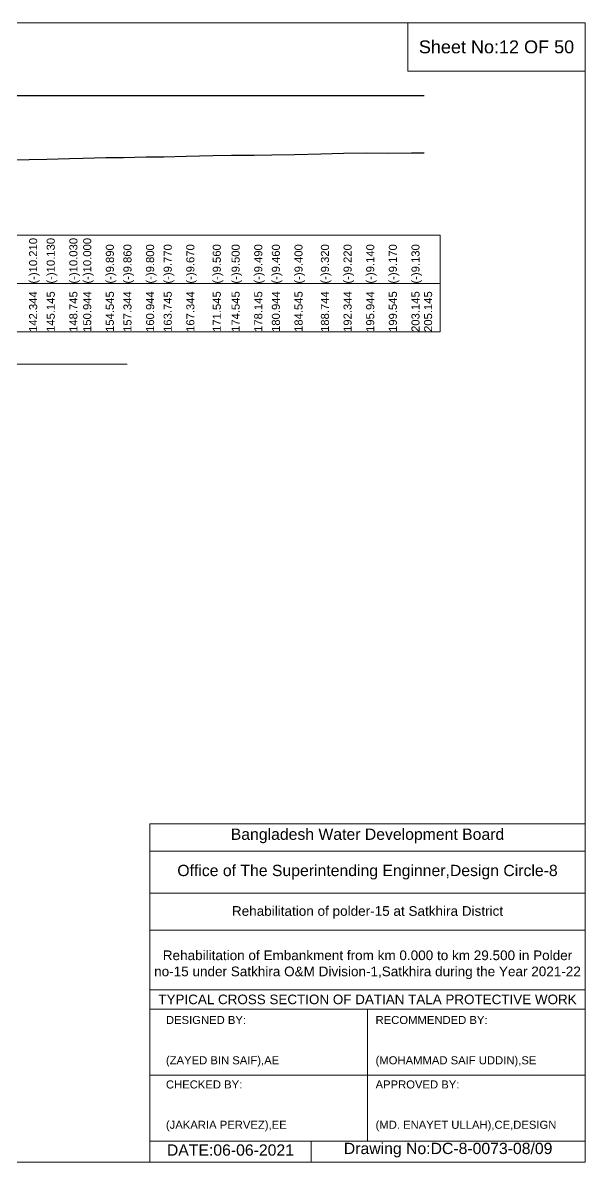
# Model space of a CAD drawing. Header units: inches. Extents: x 89000 to 845000, y -7071 to 31.
# Drawn here: x 271512 to 275000, y -7071 to 0 of the extents above; entities that cross this region are included whole.
import ezdxf

# ---------------------------------------------------------------- set-up
doc = ezdxf.new("R2010")
doc.units = ezdxf.units.IN
doc.header["$LTSCALE"] = 7
doc.header["$MEASUREMENT"] = 0
for name, color, linetype, lineweight in [('Cross section Data Border', 7, 'Continuous', 9), ('Cross Section Labels', 7, 'Continuous', 9), ('Existing_Bed_Level for Xsection', 7, 'Continuous', 25), ('Long Section Labels', 7, 'Continuous', 9)]:
    doc.layers.add(name, color=color, linetype=linetype, lineweight=lineweight)
doc.styles.get("Standard").update_dxf_attribs({"font": 'arial.ttf'})

msp = doc.modelspace()

# ---------------------------------------------------------------- linework, layer by layer
at = {"layer": 'Cross section Data Border'}
msp.add_lwpolyline([(265100, -1318.54), (274100.64729, -1318.54), (274100.64729, -1918.54), (265100, -1918.54)], close=True, dxfattribs=at)
msp.add_lwpolyline([(265100, -1618.54), (274100.64729, -1618.54)], dxfattribs=at)
at = {"layer": 'Cross Section Labels'}
for points in [[(265000, 0), (275000, 0), (275000, -7071), (265000, -7071)], [(273900, 0), (275000, 0), (275000, -300), (273900, -300)]]:
    msp.add_lwpolyline(points, close=True, dxfattribs=at)
for points in [[(267840.32365, -2118.54), (270000.32365, -2118.54), (272160.32365, -2118.54)], [(272300, -7071), (272300, -4971), (275000, -4971)], [(272300, -5141), (275000, -5141)], [(272300, -5401), (275000, -5401)], [(272300, -5631), (275000, -5631)], [(272300, -6001), (275000, -6001)], [(272300, -6121), (275000, -6121)], [(273650, -6121), (273650, -6941)], [(272300, -6531), (275000, -6531)], [(272300, -6941), (275000, -6941)], [(273300, -6941), (273300, -7071)]]:
    msp.add_lwpolyline(points, dxfattribs=at)
at = {"layer": 'Existing_Bed_Level for Xsection'}
for points in [[(266000, -450.54), (274000.64729, -450.54)], [(271411.03729, -851.07), (271551.43043, -848.73), (271660.65429, -845.61), (271801.03683, -841.71), (271886.83446, -840.54), (272027.2484, -836.25), (272136.43043, -835.08), (272276.83421, -832.74), (272386.03623, -831.57), (272526.43042, -827.67), (272690.27434, -823.38), (272807.24633, -821.04), (272947.66694, -820.65), (273056.83378, -819.48), (273197.24547, -817.14), (273361.03546, -814.02), (273501.43042, -810.12), (273641.83352, -807), (273782.24433, -808.17), (273922.66244, -806.61), (274000.64729, -806.61)]]:
    msp.add_lwpolyline(points, dxfattribs=at)

# ---------------------------------------------------------------- texts
at = {"layer": 'Cross Section Labels', "attachment_point": 5}
for s, insert, char_height in [('Sheet No:12 OF 50', (274450, -150), 80), ('Bangladesh Water Development Board', (273650, -5046), 70), ('Office of The Superintending Enginner,Design Circle-8', (273650, -5271), 70)]:
    msp.add_mtext(s, dxfattribs=dict(at, insert=insert, char_height=char_height))
at = {"layer": 'Cross Section Labels'}
for s, insert, char_height, width, attachment_point in [('Rehabilitation of polder-15 at Satkhira District', (273650, -5521), 60, 2800, 5), ('Rehabilitation of Embankment from km 0.000 to km 29.500 in Polder no-15 under Satkhira O&M Division-1,Satkhira during the Year 2021-22', (273650, -5846), 60, 2700, 5), ('TYPICAL CROSS SECTION OF DATIAN TALA PROTECTIVE WORK', (273650, -6061), 59.5765532, 2800, 5), ('DESIGNED BY:^J^J^J(ZAYED BIN SAIF),AE', (272400, -6321), 50, 1400, 4), ('RECOMMENDED BY:^J^J^J(MOHAMMAD SAIF UDDIN),SE', (273700, -6321), 50, 1400, 4), ('CHECKED BY:^J^J^J(JAKARIA PERVEZ),EE', (272400, -6721), 50, 1400, 4), ('APPROVED BY:^J^J^J(MD. ENAYET ULLAH),CE,DESIGN', (273700, -6721), 50, 1400, 4), ('DATE:06-06-2021', (272800, -6996), 70, 1400, 5), ('Drawing No:DC-8-0073-08/09', (274150, -6996), 70, 2200, 5)]:
    msp.add_mtext(s, dxfattribs=dict(at, insert=insert, char_height=char_height, width=width, attachment_point=attachment_point))
at = {"layer": 'Long Section Labels', "char_height": 50, "attachment_point": 1, "rotation": 90}
for s, insert in [('(-)10.210', (271551.43043, -1618.54)), ('(-)10.130', (271660.65429, -1618.54)), ('(-)10.030', (271801.03683, -1618.54)), ('(-)10.000', (271886.83446, -1618.54)), ('(-)9.890', (272027.2484, -1618.54)), ('(-)9.860', (272136.43043, -1618.54)), ('(-)9.800', (272276.83421, -1618.54)), ('(-)9.770', (272386.03623, -1618.54)), ('(-)9.670', (272526.43042, -1618.54)), ('(-)9.560', (272690.27434, -1618.54)), ('(-)9.500', (272807.24633, -1618.54)), ('(-)9.490', (272947.66694, -1618.54)), ('(-)9.460', (273056.83378, -1618.54)), ('(-)9.400', (273197.24547, -1618.54)), ('(-)9.320', (273361.03546, -1618.54)), ('(-)9.220', (273501.43042, -1618.54)), ('(-)9.140', (273641.83352, -1618.54)), ('(-)9.170', (273782.24433, -1618.54)), ('(-)9.130', (273922.66244, -1618.54)), ('(-)9.130', (273922.66244, -1618.54)), ('142.344', (271551.43043, -1918.54)), ('145.145', (271660.65429, -1918.54)), ('148.745', (271801.03683, -1918.54)), ('150.944', (271886.83446, -1918.54)), ('154.545', (272027.2484, -1918.54)), ('157.344', (272136.43043, -1918.54)), ('160.944', (272276.83421, -1918.54)), ('163.745', (272386.03623, -1918.54)), ('167.344', (272526.43042, -1918.54)), ('171.545', (272690.27434, -1918.54)), ('174.545', (272807.24633, -1918.54)), ('178.145', (272947.66694, -1918.54)), ('180.944', (273056.83378, -1918.54)), ('184.545', (273197.24547, -1918.54)), ('188.744', (273361.03546, -1918.54)), ('192.344', (273501.43042, -1918.54)), ('195.944', (273641.83352, -1918.54)), ('199.545', (273782.24433, -1918.54)), ('203.145', (273922.66244, -1918.54)), ('205.145', (274000.64729, -1918.54))]:
    msp.add_mtext(s, dxfattribs=dict(at, insert=insert))

doc.saveas('drawing.dxf')
